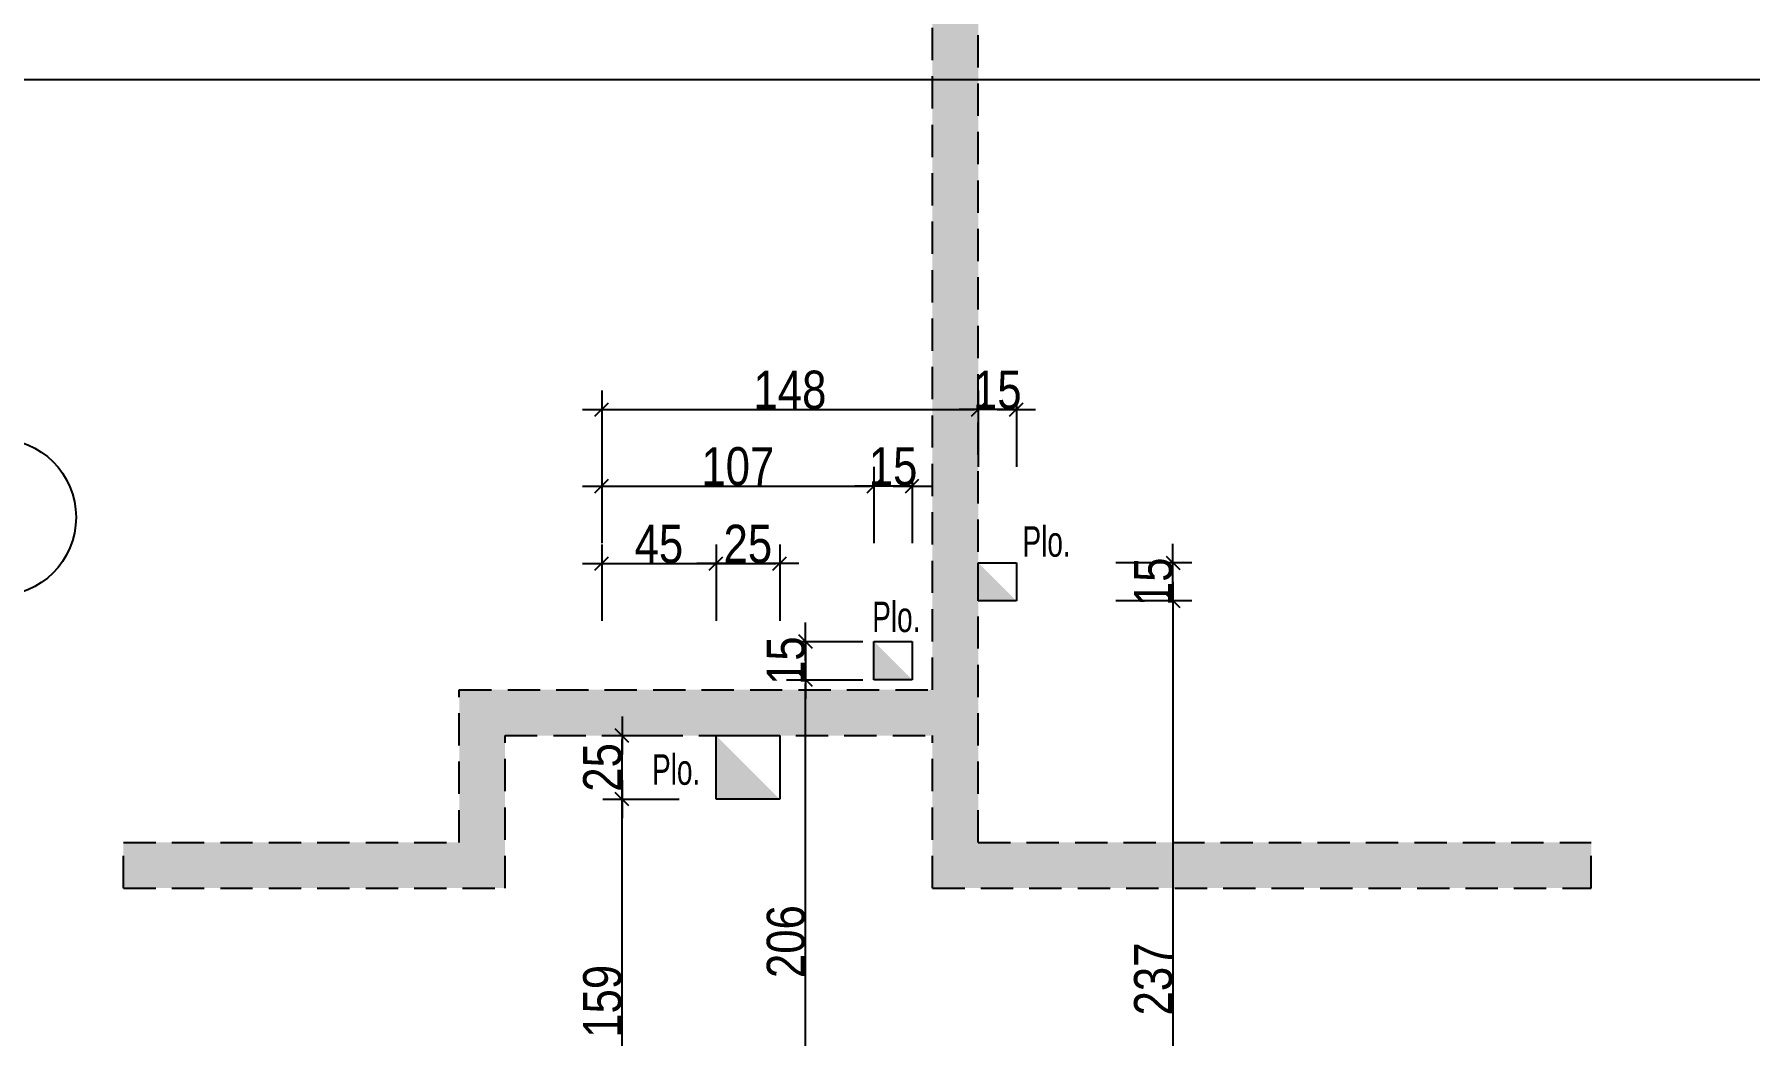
# Model space of a CAD drawing. Header units: centimetres. Extents: x 38820 to 82487, y -36363 to -12804.
# Drawn here: x 50409 to 51083, y -24217 to -23824 of the extents above; entities that cross this region are included whole.
import ezdxf

# ---------------------------------------------------------------- set-up
doc = ezdxf.new("R2010")
doc.units = ezdxf.units.CM
doc.header["$LTSCALE"] = 0.5
doc.linetypes.add('CACHEX2', pattern=[19.05, 12.7, -6.35])
doc.layers.get('DEFPOINTS').update_dxf_attribs({"linetype": 'CONTINUOUS'})
for name, color, linetype in [('01_cote_gen', 4, 'CONTINUOUS'), ('01_murs_sup', 2, 'CACHEX2'), ('01_resv', 32, 'CONTINUOUS'), ('01_texte', 230, 'CONTINUOUS'), ('AA_COTES', 2, 'CONTINUOUS')]:
    doc.layers.add(name, color=color, linetype=linetype)
doc.styles.add('Arial Narrow', font='ARIALN.TTF')
doc.styles.add('STYLE2', font='ARIALN.TTF')
doc.dimstyles.new('JB50', dxfattribs={"dimscale": 0.1, "dimtxt": 150, "dimasz": 15, "dimexe": 0.1, "dimexo": 0.1, "dimgap": 0.09, "dimtad": 1, "dimdec": 1, "dimdsep": 46, "dimtxsty": 'STYLE2', "dimblk1": 'BOND_G', "dimblk2": 'BOND_D', "dimsah": 1, "dimcen": 1.5, "dimdle": 0.01, "dimse1": 1, "dimse2": 1, "dimclrd": 4, "dimclre": 2, "dimclrt": 6, "dimazin": 2, "dimtfac": 2.333333, "dimtdec": 1, "dimtix": 1, "dimtmove": 2, "dimatfit": 3, "dimldrblk": 'BOND_G', "dimfxl": 1, "dimtolj": 1, "dimtzin": 0, "dimarcsym": 0})

# ---------------------------------------------------------------- blocks, each defined once
blk = doc.blocks.new('BOND_G')
at = {"layer": 'AA_COTES', "color": 0}
for p, q in [((0, -5), (0, 15)), ((5, 0), (-5, 0)), ((1.77, 1.77), (-1.77, -1.77))]:
    blk.add_line(p, q, dxfattribs=at)
blk = doc.blocks.new('BOND_D')
at = {"layer": 'AA_COTES', "color": 0}
for p, q in [((0, 5), (0, -15)), ((5, 0), (-5, 0)), ((-1.77, -1.77), (1.77, 1.77))]:
    blk.add_line(p, q, dxfattribs=at)
blk = doc.blocks.new('*D727')
at = {"layer": '01_cote_gen', "color": 4, "lineweight": -2, "transparency": 16777216}
blk.add_line((52398.1, -23841.51), (50040.13, -23841.51), dxfattribs=at)
at = {"layer": 'DEFPOINTS', "color": 0}
for p in [(50038.63, -23794.88), (52399.6, -23810.22), (50038.63, -23841.51)]:
    blk.add_point(p, dxfattribs=at)
at = {"layer": '01_cote_gen', "color": 4, "lineweight": -2, "transparency": 16777216, "xscale": 1.5, "yscale": 1.5, "zscale": 1.5, "rotation": 180}
blk.add_blockref('BOND_D', (50038.63, -23841.51), dxfattribs=at)
at = {"layer": '01_cote_gen', "color": 4, "lineweight": -2, "transparency": 16777216, "xscale": 1.5, "yscale": 1.5, "zscale": 1.5}
blk.add_blockref('BOND_G', (52399.6, -23841.51), dxfattribs=at)
at = {"layer": '01_cote_gen', "color": 6, "transparency": 16777216, "insert": (51219.11, -23833.84), "char_height": 15, "attachment_point": 5, "style": 'STYLE2'}
blk.add_mtext('\\A1;2361', dxfattribs=at)
blk = doc.blocks.new('*D1194')
at = {"layer": '01_cote_gen', "color": 4, "lineweight": -2, "transparency": 16777216}
blk.add_line((50639.62, -24281.87), (50639.62, -24125.88), dxfattribs=at)
at = {"layer": 'DEFPOINTS', "color": 0}
for p in [(50639.62, -24124.38), (50691.78, -24124.38), (50646.82, -24283.37)]:
    blk.add_point(p, dxfattribs=at)
at = {"layer": '01_cote_gen', "color": 4, "lineweight": -2, "transparency": 16777216, "xscale": 1.5, "yscale": 1.5, "zscale": 1.5}
for name, p, rotation in [('BOND_D', (50639.62, -24124.38), 90), ('BOND_G', (50639.62, -24283.37), 270)]:
    blk.add_blockref(name, p, dxfattribs=dict(at, rotation=rotation))
at = {"layer": '01_cote_gen', "color": 6, "transparency": 16777216, "insert": (50631.95, -24203.88), "char_height": 15, "attachment_point": 5, "rotation": 90, "style": 'STYLE2'}
blk.add_mtext('\\A1;159', dxfattribs=at)
blk = doc.blocks.new('*D1195')
at = {"layer": '01_cote_gen', "color": 4, "lineweight": -2, "transparency": 16777216}
blk.add_line((50639.62, -24122.88), (50639.62, -24100.87), dxfattribs=at)
at = {"layer": 'DEFPOINTS', "color": 0}
for p in [(50639.62, -24099.37), (50691.78, -24099.37), (50691.78, -24124.38)]:
    blk.add_point(p, dxfattribs=at)
at = {"layer": '01_cote_gen', "color": 4, "lineweight": -2, "transparency": 16777216, "xscale": 1.5, "yscale": 1.5, "zscale": 1.5}
for name, p, rotation in [('BOND_D', (50639.62, -24099.37), 90), ('BOND_G', (50639.62, -24124.38), 270)]:
    blk.add_blockref(name, p, dxfattribs=dict(at, rotation=rotation))
at = {"layer": '01_cote_gen', "color": 6, "transparency": 16777216, "insert": (50631.95, -24111.88), "char_height": 15, "attachment_point": 5, "rotation": 90, "style": 'STYLE2'}
blk.add_mtext('\\A1;25', dxfattribs=at)
blk = doc.blocks.new('*D1196')
at = {"layer": '01_cote_gen', "color": 4, "lineweight": -2, "transparency": 16777216}
blk.add_line((50633.14, -24031.7), (50675.09, -24031.7), dxfattribs=at)
at = {"layer": 'DEFPOINTS', "color": 0}
for p in [(50676.59, -24031.7), (50676.59, -24081.43), (50631.64, -24265.42)]:
    blk.add_point(p, dxfattribs=at)
at = {"layer": '01_cote_gen', "color": 4, "lineweight": -2, "transparency": 16777216, "xscale": 1.5, "yscale": 1.5, "zscale": 1.5, "rotation": 180}
blk.add_blockref('BOND_G', (50631.64, -24031.7), dxfattribs=at)
at = {"layer": '01_cote_gen', "color": 4, "lineweight": -2, "transparency": 16777216, "xscale": 1.5, "yscale": 1.5, "zscale": 1.5}
blk.add_blockref('BOND_D', (50676.59, -24031.7), dxfattribs=at)
at = {"layer": '01_cote_gen', "color": 6, "transparency": 16777216, "insert": (50654.11, -24024.07), "char_height": 15, "attachment_point": 5, "style": 'STYLE2'}
blk.add_mtext('\\A1;45', dxfattribs=at)
blk = doc.blocks.new('*D1197')
at = {"layer": '01_cote_gen', "color": 4, "lineweight": -2, "transparency": 16777216}
blk.add_line((50678.09, -24031.7), (50700.09, -24031.7), dxfattribs=at)
at = {"layer": 'DEFPOINTS', "color": 0}
for p in [(50701.59, -24031.7), (50676.59, -24054.2), (50701.59, -24081.43)]:
    blk.add_point(p, dxfattribs=at)
at = {"layer": '01_cote_gen', "color": 4, "lineweight": -2, "transparency": 16777216, "xscale": 1.5, "yscale": 1.5, "zscale": 1.5, "rotation": 180}
blk.add_blockref('BOND_G', (50676.59, -24031.7), dxfattribs=at)
at = {"layer": '01_cote_gen', "color": 4, "lineweight": -2, "transparency": 16777216, "xscale": 1.5, "yscale": 1.5, "zscale": 1.5}
blk.add_blockref('BOND_D', (50701.59, -24031.7), dxfattribs=at)
at = {"layer": '01_cote_gen', "color": 6, "transparency": 16777216, "insert": (50689.09, -24024.04), "char_height": 15, "attachment_point": 5, "style": 'STYLE2'}
blk.add_mtext('\\A1;25', dxfattribs=at)
blk = doc.blocks.new('*D1198')
at = {"layer": '01_cote_gen', "color": 4, "lineweight": -2, "transparency": 16777216}
blk.add_line((50711.79, -24281.87), (50711.79, -24078.91), dxfattribs=at)
at = {"layer": 'DEFPOINTS', "color": 0}
for p in [(50711.79, -24077.41), (50738.67, -24077.41), (50739.38, -24283.37)]:
    blk.add_point(p, dxfattribs=at)
at = {"layer": '01_cote_gen', "color": 4, "lineweight": -2, "transparency": 16777216, "xscale": 1.5, "yscale": 1.5, "zscale": 1.5}
for name, p, rotation in [('BOND_D', (50711.79, -24077.41), 90), ('BOND_G', (50711.79, -24283.37), 270)]:
    blk.add_blockref(name, p, dxfattribs=dict(at, rotation=rotation))
at = {"layer": '01_cote_gen', "color": 6, "transparency": 16777216, "insert": (50704.12, -24180.39), "char_height": 15, "attachment_point": 5, "rotation": 90, "style": 'STYLE2'}
blk.add_mtext('\\A1;206', dxfattribs=at)
blk = doc.blocks.new('*D1199')
at = {"layer": '01_cote_gen', "color": 4, "lineweight": -2, "transparency": 16777216}
for p, q in [((50711.79, -24060.91), (50711.79, -24059.41)), ((50711.79, -24062.41), (50711.79, -24077.41)), ((50711.79, -24078.91), (50711.79, -24080.41))]:
    blk.add_line(p, q, dxfattribs=at)
at = {"layer": 'DEFPOINTS', "color": 0}
for p in [(50738.67, -24062.41), (50711.79, -24077.41), (50727.19, -24077.41)]:
    blk.add_point(p, dxfattribs=at)
at = {"layer": '01_cote_gen', "color": 4, "lineweight": -2, "transparency": 16777216, "xscale": 1.5, "yscale": 1.5, "zscale": 1.5}
for name, p, rotation in [('BOND_G', (50711.79, -24062.41), 270), ('BOND_D', (50711.79, -24077.41), 90)]:
    blk.add_blockref(name, p, dxfattribs=dict(at, rotation=rotation))
at = {"layer": '01_cote_gen', "color": 6, "transparency": 16777216, "insert": (50704.12, -24069.91), "char_height": 15, "attachment_point": 5, "rotation": 90, "style": 'STYLE2'}
blk.add_mtext('\\A1;15', dxfattribs=at)
blk = doc.blocks.new('*D1200')
at = {"layer": '01_cote_gen', "color": 4, "lineweight": -2, "transparency": 16777216}
blk.add_line((50633.14, -24001.21), (50737.17, -24001.21), dxfattribs=at)
at = {"layer": 'DEFPOINTS', "color": 0}
for p in [(50738.67, -24001.21), (50631.64, -24047.82), (50738.67, -24062.41)]:
    blk.add_point(p, dxfattribs=at)
at = {"layer": '01_cote_gen', "color": 4, "lineweight": -2, "transparency": 16777216, "xscale": 1.5, "yscale": 1.5, "zscale": 1.5, "rotation": 180}
blk.add_blockref('BOND_G', (50631.64, -24001.21), dxfattribs=at)
at = {"layer": '01_cote_gen', "color": 4, "lineweight": -2, "transparency": 16777216, "xscale": 1.5, "yscale": 1.5, "zscale": 1.5}
blk.add_blockref('BOND_D', (50738.67, -24001.21), dxfattribs=at)
at = {"layer": '01_cote_gen', "color": 6, "transparency": 16777216, "insert": (50685.15, -23993.54), "char_height": 15, "attachment_point": 5, "style": 'STYLE2'}
blk.add_mtext('\\A1;107', dxfattribs=at)
blk = doc.blocks.new('*D1201')
at = {"layer": '01_cote_gen', "color": 4, "lineweight": -2, "transparency": 16777216}
for p, q in [((50737.17, -24001.21), (50735.67, -24001.21)), ((50753.67, -24001.21), (50738.67, -24001.21)), ((50755.17, -24001.21), (50756.67, -24001.21))]:
    blk.add_line(p, q, dxfattribs=at)
at = {"layer": 'DEFPOINTS', "color": 0}
for p in [(50738.67, -24001.21), (50738.67, -24062.41), (50753.67, -24062.41)]:
    blk.add_point(p, dxfattribs=at)
at = {"layer": '01_cote_gen', "color": 4, "lineweight": -2, "transparency": 16777216, "xscale": 1.5, "yscale": 1.5, "zscale": 1.5}
blk.add_blockref('BOND_D', (50738.67, -24001.21), dxfattribs=at)
at = {"layer": '01_cote_gen', "color": 4, "lineweight": -2, "transparency": 16777216, "xscale": 1.5, "yscale": 1.5, "zscale": 1.5, "rotation": 180}
blk.add_blockref('BOND_G', (50753.67, -24001.21), dxfattribs=at)
at = {"layer": '01_cote_gen', "color": 6, "transparency": 16777216, "insert": (50746.17, -23993.54), "char_height": 15, "attachment_point": 5, "style": 'STYLE2'}
blk.add_mtext('\\A1;15', dxfattribs=at)
blk = doc.blocks.new('*D1202')
at = {"layer": '01_cote_gen', "color": 4, "lineweight": -2, "transparency": 16777216}
blk.add_line((50633.14, -23971.11), (50778.13, -23971.11), dxfattribs=at)
at = {"layer": 'DEFPOINTS', "color": 0}
for p in [(50779.63, -23971.11), (50631.64, -23993.71), (50779.63, -24031.4)]:
    blk.add_point(p, dxfattribs=at)
at = {"layer": '01_cote_gen', "color": 4, "lineweight": -2, "transparency": 16777216, "xscale": 1.5, "yscale": 1.5, "zscale": 1.5, "rotation": 180}
blk.add_blockref('BOND_G', (50631.64, -23971.11), dxfattribs=at)
at = {"layer": '01_cote_gen', "color": 4, "lineweight": -2, "transparency": 16777216, "xscale": 1.5, "yscale": 1.5, "zscale": 1.5}
blk.add_blockref('BOND_D', (50779.63, -23971.11), dxfattribs=at)
at = {"layer": '01_cote_gen', "color": 6, "transparency": 16777216, "insert": (50705.63, -23963.45), "char_height": 15, "attachment_point": 5, "style": 'STYLE2'}
blk.add_mtext('\\A1;148', dxfattribs=at)
blk = doc.blocks.new('*D1203')
at = {"layer": '01_cote_gen', "color": 4, "lineweight": -2, "transparency": 16777216}
for p, q in [((50778.13, -23971.11), (50776.63, -23971.11)), ((50794.63, -23971.11), (50779.63, -23971.11)), ((50796.13, -23971.11), (50797.63, -23971.11))]:
    blk.add_line(p, q, dxfattribs=at)
at = {"layer": 'DEFPOINTS', "color": 0}
for p in [(50779.63, -23971.11), (50779.63, -23976.42), (50794.63, -24031.4)]:
    blk.add_point(p, dxfattribs=at)
at = {"layer": '01_cote_gen', "color": 4, "lineweight": -2, "transparency": 16777216, "xscale": 1.5, "yscale": 1.5, "zscale": 1.5}
blk.add_blockref('BOND_D', (50779.63, -23971.11), dxfattribs=at)
at = {"layer": '01_cote_gen', "color": 4, "lineweight": -2, "transparency": 16777216, "xscale": 1.5, "yscale": 1.5, "zscale": 1.5, "rotation": 180}
blk.add_blockref('BOND_G', (50794.63, -23971.11), dxfattribs=at)
at = {"layer": '01_cote_gen', "color": 6, "transparency": 16777216, "insert": (50787.13, -23963.45), "char_height": 15, "attachment_point": 5, "style": 'STYLE2'}
blk.add_mtext('\\A1;15', dxfattribs=at)
blk = doc.blocks.new('*D1204')
at = {"layer": '01_cote_gen', "color": 4, "lineweight": -2, "transparency": 16777216}
blk.add_line((50856.17, -24047.9), (50856.17, -24281.87), dxfattribs=at)
at = {"layer": 'DEFPOINTS', "color": 0}
for p in [(50794.63, -24046.4), (50833.02, -24283.37), (50856.17, -24283.37)]:
    blk.add_point(p, dxfattribs=at)
at = {"layer": '01_cote_gen', "color": 4, "lineweight": -2, "transparency": 16777216, "xscale": 1.5, "yscale": 1.5, "zscale": 1.5}
for name, p, rotation in [('BOND_G', (50856.17, -24046.4), 90), ('BOND_D', (50856.17, -24283.37), 270)]:
    blk.add_blockref(name, p, dxfattribs=dict(at, rotation=rotation))
at = {"layer": '01_cote_gen', "color": 6, "transparency": 16777216, "insert": (50848.5, -24195.1), "char_height": 15, "attachment_point": 5, "rotation": 90, "style": 'STYLE2'}
blk.add_mtext('\\A1;237', dxfattribs=at)
blk = doc.blocks.new('*D1205')
at = {"layer": '01_cote_gen', "color": 4, "lineweight": -2, "transparency": 16777216}
for p, q in [((50856.17, -24029.9), (50856.17, -24028.4)), ((50856.17, -24046.4), (50856.17, -24031.4)), ((50856.17, -24047.9), (50856.17, -24049.4))]:
    blk.add_line(p, q, dxfattribs=at)
at = {"layer": 'DEFPOINTS', "color": 0}
for p in [(50794.63, -24031.4), (50856.17, -24031.4), (50794.63, -24046.4)]:
    blk.add_point(p, dxfattribs=at)
at = {"layer": '01_cote_gen', "color": 4, "lineweight": -2, "transparency": 16777216, "xscale": 1.5, "yscale": 1.5, "zscale": 1.5}
for name, p, rotation in [('BOND_D', (50856.17, -24031.4), 270), ('BOND_G', (50856.17, -24046.4), 90)]:
    blk.add_blockref(name, p, dxfattribs=dict(at, rotation=rotation))
at = {"layer": '01_cote_gen', "color": 6, "transparency": 16777216, "insert": (50848.5, -24038.9), "char_height": 15, "attachment_point": 5, "rotation": 90, "style": 'STYLE2'}
blk.add_mtext('\\A1;15', dxfattribs=at)

msp = doc.modelspace()

# ---------------------------------------------------------------- hatches: boundary and pattern name
at = {"layer": '01_murs_sup'}
h = msp.add_hatch(dxfattribs=at)
h.set_pattern_fill('DASH', color=256, scale=2.5, angle=135)
h.set_pattern_definition([(135, (-19116.01, 5490.093), (-11.22532015, 9e-16), [7.9375, -7.9375])])
h.paths.add_polyline_path([(50038.63, -23448.383), (50455.63, -23448.383), (50455.63, -23432.383), (50038.63, -23432.383), (50038.63, -23422.387), (50020.63, -23422.387), (50020.63, -24159.371), (50341.63, -24159.371), (50341.63, -24141.371), (50038.63, -24141.371)])
h.paths.add_polyline_path([(50779.63, -23448.383), (50844.63, -23448.383), (50844.63, -23432.383), (50635.63, -23432.383), (50635.63, -23448.383), (50761.63, -23448.383), (50761.63, -24081.371), (50575.63, -24081.371), (50575.63, -24141.371), (50443.63, -24141.371), (50443.63, -24159.371), (50593.63, -24159.371), (50593.63, -24099.371), (50761.63, -24099.371), (50761.63, -24159.371), (51020.63, -24159.371), (51020.63, -24141.371), (50779.63, -24141.371)])

# ---------------------------------------------------------------- linework, layer by layer
at = {"layer": '01_murs_sup', "ltscale": 2}
for p, q in [((50761.63, -24081.371), (50761.63, -23448.383)), ((50779.63, -24141.371), (50779.63, -23448.383)), ((50575.63, -24141.371), (50575.63, -24081.371)), ((50575.63, -24081.371), (50761.63, -24081.371)), ((50593.63, -24159.371), (50593.63, -24099.371)), ((50593.63, -24099.371), (50761.63, -24099.371)), ((50761.63, -24159.371), (50761.63, -24099.371)), ((50443.63, -24159.371), (50443.63, -24141.371)), ((50443.63, -24141.371), (50575.63, -24141.371)), ((50779.63, -24141.371), (51020.63, -24141.371)), ((51020.63, -24159.371), (51020.63, -24141.371)), ((50443.63, -24159.371), (50593.63, -24159.371)), ((50761.63, -24159.371), (51020.63, -24159.371))]:
    msp.add_line(p, q, dxfattribs=at)
at = {"layer": '01_resv'}
for p, q in [((50779.63, -24046.402), (50779.63, -24031.402)), ((50779.63, -24031.402), (50794.63, -24031.402)), ((50794.63, -24031.402), (50794.63, -24046.402)), ((50794.63, -24046.402), (50779.63, -24046.402)), ((50738.67, -24077.413), (50738.67, -24062.413)), ((50738.67, -24062.413), (50753.67, -24062.413)), ((50753.67, -24062.413), (50753.67, -24077.413)), ((50753.67, -24077.413), (50738.67, -24077.413)), ((50676.592, -24124.381), (50676.592, -24099.381)), ((50676.592, -24099.381), (50701.592, -24099.381)), ((50701.592, -24099.381), (50701.591, -24124.381)), ((50701.592, -24124.381), (50676.592, -24124.381))]:
    msp.add_line(p, q, dxfattribs=at)
for points in [[(50794.63, -24046.402), (50779.63, -24046.402), (50779.63, -24031.402)], [(50753.67, -24077.413), (50738.67, -24077.413), (50738.67, -24062.413)], [(50701.591, -24124.381), (50676.592, -24124.381), (50676.592, -24099.381)]]:
    msp.add_solid(points, dxfattribs=at)
at = {"layer": '01_texte'}
msp.add_circle((50394.019, -24013.526), 30.98, dxfattribs=at)

# ---------------------------------------------------------------- texts
at = {"layer": '01_texte', "style": 'Arial Narrow', "width": 0.8}
for p in [(50797.046, -24029.014), (50737.968, -24058.655), (50651.431, -24118.711)]:
    msp.add_text('Plo.', height=12, dxfattribs=at).set_placement(p)

# ---------------------------------------------------------------- dimensions: what is measured, and where the dimension line sits
at = {"layer": '01_cote_gen'}
for base, p1, p2, picture, middle in [((50038.63, -23841.512), (52399.597, -23810.223), (50038.63, -23794.877), '*D727', (51219.113, -23833.845)), ((50779.63, -23971.115), (50631.635, -23993.708), (50779.63, -24031.402), '*D1202', (50705.632, -23963.447)), ((50779.63, -23971.115), (50794.63, -24031.402), (50779.63, -23976.418), '*D1203', (50787.13, -23963.447)), ((50738.67, -24001.208), (50631.635, -24047.823), (50738.67, -24062.413), '*D1200', (50685.152, -23993.541)), ((50738.67, -24001.208), (50753.67, -24062.413), (50738.67, -24062.413), '*D1201', (50746.17, -23993.541)), ((50676.592, -24031.704), (50631.635, -24265.416), (50676.592, -24081.427), '*D1196', (50654.113, -24024.067)), ((50701.592, -24031.704), (50676.592, -24054.204), (50701.592, -24081.427), '*D1197', (50689.092, -24024.036))]:
    dim = msp.add_linear_dim(base=base, p1=p1, p2=p2, dimstyle='JB50', dxfattribs=at)
    dim.commit()
    dim.dimension.update_dxf_attribs({"geometry": picture, "text_midpoint": middle})
for base, p1, p2, picture, middle in [((50856.169, -24031.402), (50794.63, -24046.402), (50794.63, -24031.402), '*D1205', (50848.501, -24038.902)), ((50711.789, -24077.413), (50738.67, -24062.413), (50727.187, -24077.413), '*D1199', (50704.121, -24069.913)), ((50711.789, -24077.413), (50739.377, -24283.371), (50738.67, -24077.413), '*D1198', (50704.121, -24180.392)), ((50639.615, -24099.371), (50691.775, -24124.381), (50691.775, -24099.371), '*D1195', (50631.948, -24111.876)), ((50639.615, -24124.381), (50646.819, -24283.374), (50691.775, -24124.381), '*D1194', (50631.948, -24203.877))]:
    dim = msp.add_linear_dim(base=base, p1=p1, p2=p2, angle=90, dimstyle='JB50', dxfattribs=at)
    dim.commit()
    dim.dimension.update_dxf_attribs({"geometry": picture, "text_midpoint": middle})
dim = msp.add_linear_dim(base=(50856.169, -24283.371), p1=(50794.63, -24046.402), p2=(50833.023, -24283.371), angle=90, dimstyle='JB50', dxfattribs=at)
dim.commit()
dim.dimension.update_dxf_attribs({"geometry": '*D1204', "text_midpoint": (50848.501, -24195.102), "dimtype": 160})

doc.saveas('drawing.dxf')
